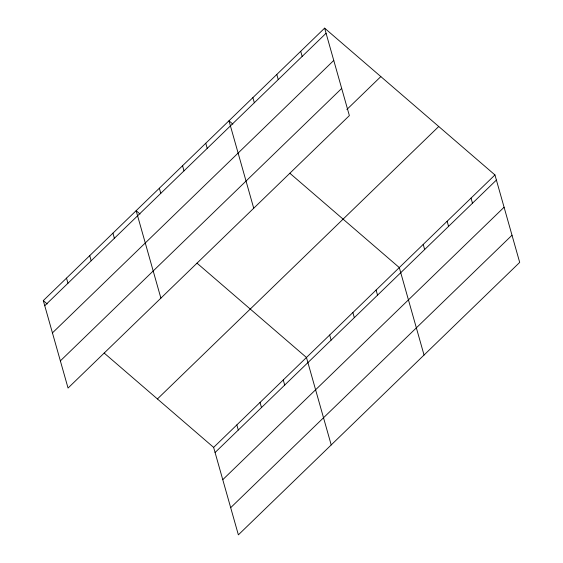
<?xml version="1.0" encoding="UTF-8"?>
<svg xmlns="http://www.w3.org/2000/svg" width="563" height="563" viewBox="0 0 563 563"><rect width="100%" height="100%" fill="white"/><g stroke="black" fill="none" stroke-linecap="round" stroke-linejoin="round"><path stroke-width="0.84" d="M324.626 28.15L349.37 115.605L68.053 388.055L43.302 300.6L324.626 28.15L494.947 174.945L519.698 262.4L238.374 534.85L213.63 447.395L104.169 353.057M44.751 305.716L326.076 33.266M52.443 332.888L333.76 60.438M60.361 360.883L341.685 88.433M346.85 109.503L380.834 76.596M157.422 398.956L438.746 126.506M213.63 447.395L494.947 174.945M215.073 452.511L496.397 180.061M222.765 479.683L504.089 207.233M230.682 507.678L512.006 235.228M232.85 124.127L228.979 120.785L253.723 208.233M289.839 173.242L399.301 267.58L424.045 355.035M140.018 214.031L136.14 210.696L160.884 298.144M197.008 263.153L306.462 357.491L331.213 444.939M43.302 300.6L47.179 303.943M471.034 198.106L472.484 203.222M447.128 221.266L448.57 226.375M423.214 244.419L424.657 249.536M376.091 290.058L377.541 295.174M300.712 51.31L302.162 56.427M352.881 312.535L354.331 317.652M276.799 74.464L278.249 79.58M329.672 335.013L331.121 340.129M252.886 97.624L254.335 102.74M283.252 379.969L284.702 385.085M205.769 143.262L207.212 148.379M260.043 402.446L261.492 407.556M182.56 165.74L184.002 170.856M236.84 424.924L238.283 430.033M159.35 188.218L160.8 193.334M112.931 233.173L114.38 238.283M89.721 255.644L91.171 260.76M66.511 278.122L67.961 283.238"/></g></svg>
